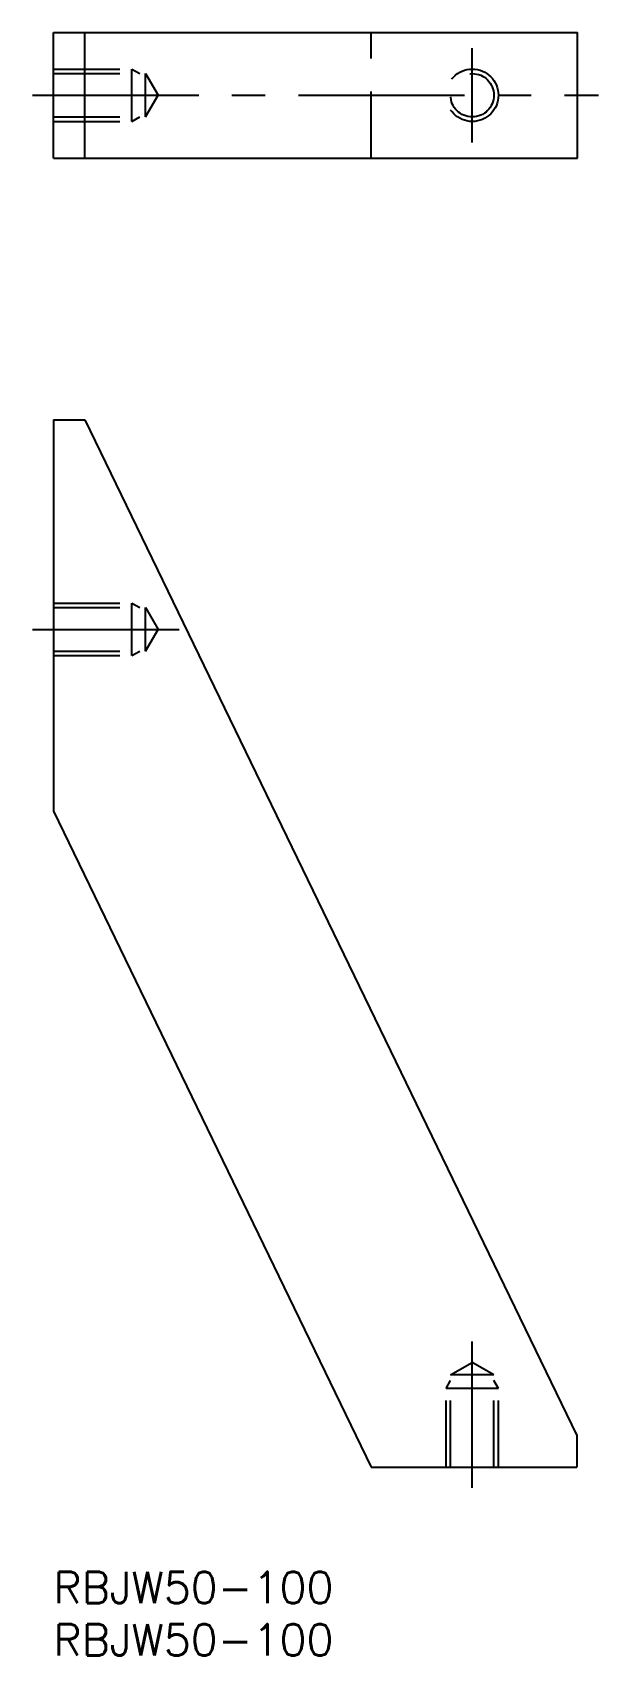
# Model space of a CAD drawing. Extents: x -2 to 52, y -8 to 147.
import ezdxf

# ---------------------------------------------------------------- set-up
doc = ezdxf.new("R2010")
doc.units = 0
doc.header["$LTSCALE"] = 0.5
doc.linetypes.add('CENTER', pattern=[50.8, 31.75, -6.35, 6.35, -6.35])
doc.linetypes.add('DASHED', pattern=[19.05, 12.7, -6.35])
for name, color, linetype in [('MSM_CENTER', 1, 'CENTER'), ('MSM_CONTINUOUS', 7, 'CONTINUOUS'), ('MSM_DASHED', 4, 'DASHED'), ('MSM_PART_NUMBER', 7, 'CONTINUOUS')]:
    doc.layers.add(name, color=color, linetype=linetype)
doc.styles.get("Standard").update_dxf_attribs({"font": 'txt.shx', "height": 1, "bigfont": 'bigfont.shx'})

# ---------------------------------------------------------------- blocks, each defined once
blk = doc.blocks.new('*U2')
at = {"layer": 'MSM_PART_NUMBER'}
blk.add_text('RBJW50-100', height=3, dxfattribs=at).set_placement((0, -3))
blk = doc.blocks.new('*U3')
at = {"layer": 'MSM_PART_NUMBER'}
blk.add_text('RBJW50-100', height=3, dxfattribs=at).set_placement((0, -8))

msp = doc.modelspace()

# ---------------------------------------------------------------- linework, layer by layer
at = {"layer": 'MSM_CENTER'}
for p, q in [((40, 136.5), (40, 145.5)), ((-2, 141), (52.06, 141)), ((-2, 90), (12, 90)), ((40, 8), (40, 22))]:
    msp.add_line(p, q, dxfattribs=at)
at = {"layer": 'MSM_CONTINUOUS'}
for p, q in [((0, 135), (0, 147)), ((0, 147), (50.06, 147)), ((3, 135), (3, 147)), ((50.06, 135), (50.06, 147)), ((0, 135), (50.06, 135)), ((0, 110), (0, 72.62)), ((0, 110), (3, 110)), ((3, 110), (50, 13)), ((0, 72.62), (30.34, 10)), ((50, 13), (50, 10)), ((30.34, 10), (50, 10))]:
    msp.add_line(p, q, dxfattribs=at)
at = {"layer": 'MSM_DASHED'}
for p, q in [((30.34, 135), (30.34, 147)), ((0, 143.5), (7.5, 143.5)), ((0, 143.07), (8.81, 143.07)), ((7.5, 138.5), (7.5, 143.5)), ((7.5, 143.5), (8.25, 143.07)), ((8.81, 138.93), (8.81, 143.07)), ((8.81, 143.07), (10, 141)), ((8.81, 138.93), (10, 141)), ((0, 138.93), (8.81, 138.93)), ((0, 138.5), (7.5, 138.5)), ((7.5, 138.5), (8.25, 138.93)), ((0, 92.5), (7.5, 92.5)), ((0, 92.07), (8.81, 92.07)), ((7.5, 87.5), (7.5, 92.5)), ((7.5, 92.5), (8.25, 92.07)), ((8.81, 87.93), (8.81, 92.07)), ((8.81, 92.07), (10, 90)), ((8.81, 87.93), (10, 90)), ((0, 87.93), (8.81, 87.93)), ((0, 87.5), (7.5, 87.5)), ((7.5, 87.5), (8.25, 87.93)), ((37.93, 18.81), (40, 20)), ((42.07, 18.81), (37.93, 18.81)), ((37.93, 10), (37.93, 18.81)), ((42.07, 18.81), (40, 20)), ((42.07, 10), (42.07, 18.81)), ((37.5, 17.5), (37.93, 18.25)), ((42.5, 17.5), (37.5, 17.5)), ((37.5, 10), (37.5, 17.5)), ((42.5, 17.5), (42.07, 18.25)), ((42.5, 10), (42.5, 17.5))]:
    msp.add_line(p, q, dxfattribs=at)
for radius in [2.5, 2.07]:
    msp.add_circle((40, 141), radius, dxfattribs=at)

# ---------------------------------------------------------------- block references
at = {"layer": 'MSM_CONTINUOUS'}
for name in ['*U2', '*U3']:
    msp.add_blockref(name, (0, 0), dxfattribs=at)

doc.saveas('drawing.dxf')
